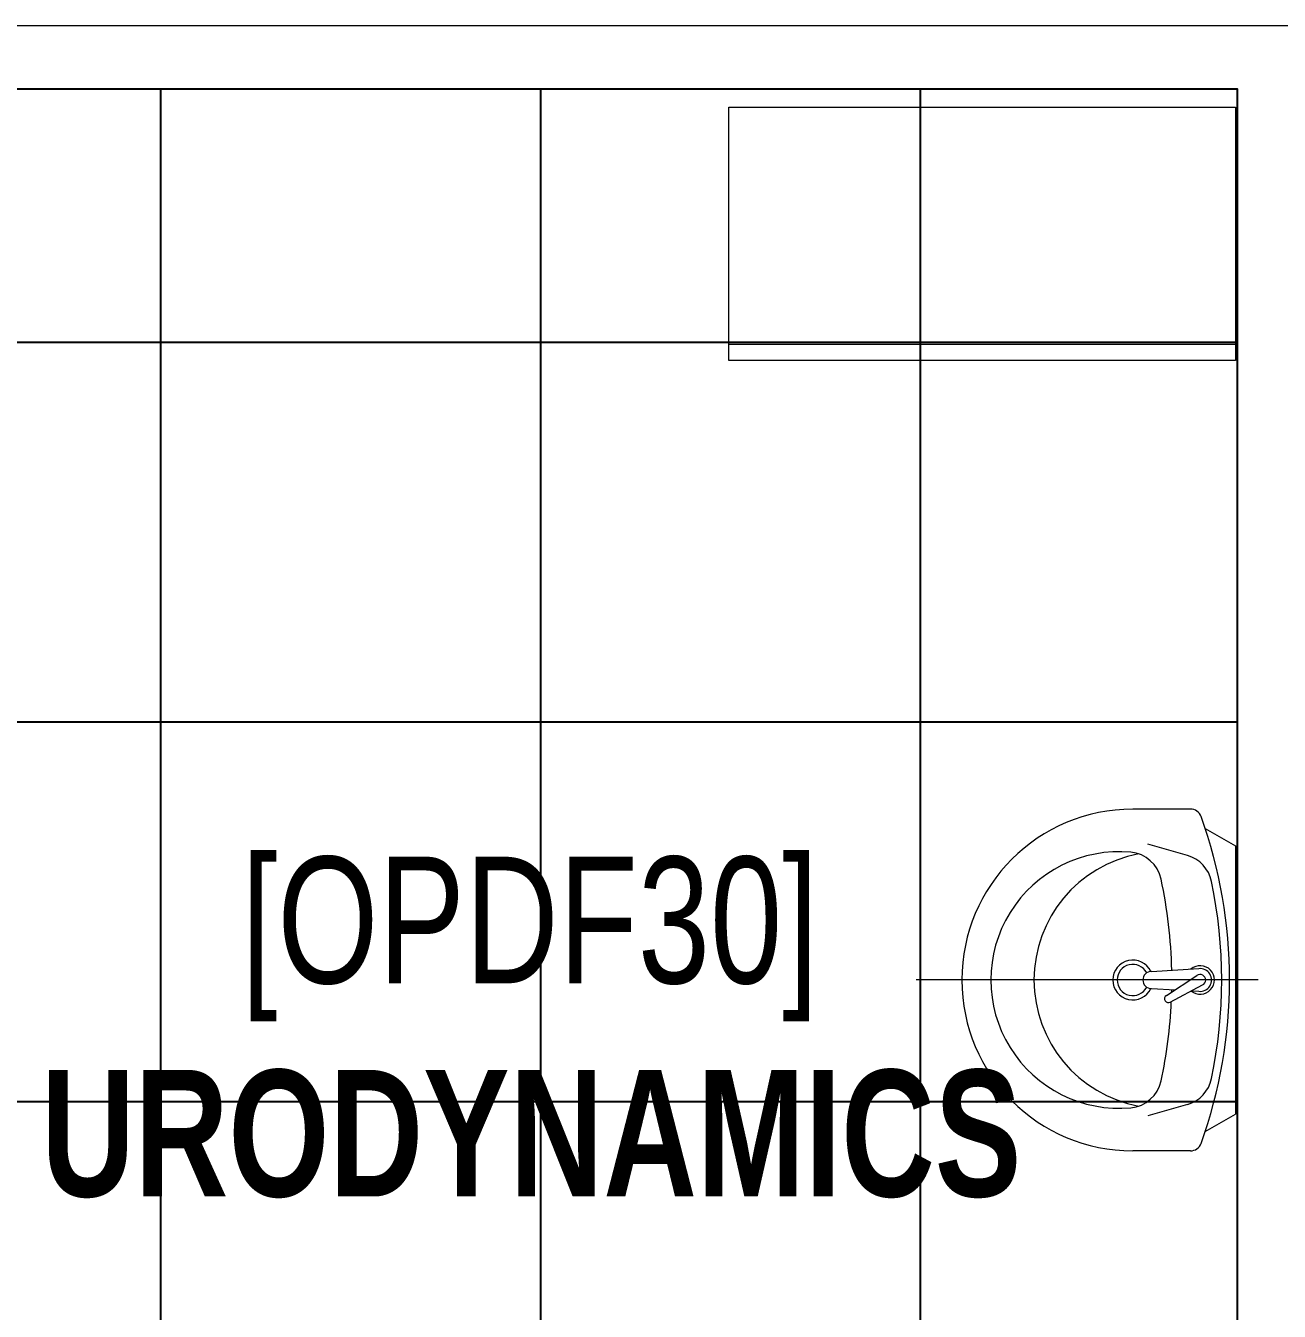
# Model space of a CAD drawing. Extents: x -12260 to 304645, y -29287 to 19916.
# Drawn here: x 36562 to 38543, y -4741 to -2710 of the extents above; entities that cross this region are included whole.
import ezdxf
from ezdxf import colors
from ezdxf.entities.mleader import LeaderData, LeaderLine
from ezdxf.math import Vec2, Vec3

# ---------------------------------------------------------------- set-up
doc = ezdxf.new("R2010")
doc.units = 0
doc.header["$LTSCALE"] = 0.25
doc.linetypes.add('DASHDOT', pattern=[25.4, 12.7, -6.35, 0, -6.35])
for name, color, linetype, lineweight in [('01-First Floor$0$72_EGR_BASE_TEXT', 252, 'Continuous', 5), ('01-First Floor$0$LOADING', 253, 'Continuous', 5), ('01-First Floor$0$SANIT', 250, 'Continuous', 5), ('01-First Floor$0$Walls', 251, 'Continuous', 5), ('E-LITE-CLNG-CNDT', 6, 'DASHDOT', 35), ('T-DATA-TEXT', 2, 'Continuous', 25)]:
    doc.layers.add(name, color=color, linetype=linetype, lineweight=lineweight)
doc.layers.add('01-First Floor$0$FALSE CEILING', color=251, linetype='Continuous')
doc.styles.add('01-First Floor$0$X3G_ENTITY_9EC9', font='swisscl.ttf', dxfattribs={"height": 0.2})
doc.styles.add('01-First Floor$0$X3G_ENTITY_9F38', font='swisscl.ttf', dxfattribs={"height": 0.2})
doc.styles.add('DC_Elc_Romans', font='elc_romans.shx', dxfattribs={"width": 0.7})

# ---------------------------------------------------------------- blocks, each defined once
blk = doc.blocks.new('01-First Floor$0$GF21027-P')
at = {"layer": '01-First Floor$0$LOADING'}
for p, q in [((0.4, 0.4), (-0.4, 0.4)), ((-0.4, 0.4), (-0.4, 0)), ((0.4, 0), (0.4, 0.4)), ((-0.4, 0.025), (0.4, 0.025)), ((-0.4, 0), (0.4, 0))]:
    blk.add_line(p, q, dxfattribs=at)
blk = doc.blocks.new('01-First Floor$0$lav-manta 60')
at = {"layer": '01-First Floor$0$SANIT'}
for p, q in [((0, 0.04), (0, -0.56)), ((-0.2658, -0.0529), (-0.2358, 0)), ((-0.2358, 0), (0.2358, 0)), ((0.2658, -0.0529), (0.2358, 0)), ((-0.015, -0.1473), (-0.0199, -0.064)), ((0.0274, -0.121), (-0.0078, -0.0673)), ((0.0389, -0.1142), (0.0087, -0.0575)), ((0.0191, -0.077), (0.0199, -0.064)), ((-0.3, -0.0789), (-0.3, -0.18)), ((-0.2185, -0.0841), (-0.2383, -0.1537)), ((0.2185, -0.0841), (0.2383, -0.1537)), ((0.3, -0.0789), (0.3, -0.18)), ((0.015, -0.1473), (0.0174, -0.1057))]:
    blk.add_line(p, q, dxfattribs=at)
for centre, radius, start, end in [((0, -0.8557), 0.8457, 70.1771, 109.8229), ((-0.1608, -0.1006), 0.06, 101.8086, 164.0794), ((0, -0.8696), 0.8457, 78.1914, 101.8086), ((0, -0.0617), 0.025, 320.7474, 220.368), ((0, -0.0617), 0.02, 353.2671, 186.682), ((0.1608, -0.1006), 0.06, 15.9206, 78.1914), ((-0.28, -0.0789), 0.02, 109.8229, 180), ((0, -0.0617), 0.00966, 25.4127, 215.9577), ((0.28, -0.0789), 0.02, 0, 70.1771), ((0, -0.9572), 0.8457, 91.1572, 102.0883), ((0, -0.9572), 0.8457, 88.5486, 88.844), ((0, -0.9572), 0.8457, 77.9117, 87.4274), ((-0.1645, -0.189), 0.06, 102.0883, 174.8142), ((0.0332, -0.1176), 0.00666, 210.6852, 30.6852), ((0.1645, -0.189), 0.06, 5.1858, 77.9117), ((0, -0.18), 0.035, 115.3106, 64.6894), ((0, -0.18), 0.0275, 117.1496, 62.8504), ((0, -0.1473), 0.015, 180, 0), ((0, -0.18), 0.3, 180, 0), ((0, -0.1282), 0.2252, 190.6097, 349.3903), ((0, -0.2039), 0.2252, 174.8142, 5.1858)]:
    blk.add_arc(centre, radius, start, end, dxfattribs=at)
blk = doc.blocks.new('01-First Floor')
at = {"layer": '01-First Floor$0$FALSE CEILING', "linetype": 'Continuous'}
for p, q in [((36776, -6810), (36776, -2810)), ((37376, -6810), (37376, -2810)), ((37976, -6810), (37976, -2810)), ((34976, -3210), (38476, -3210)), ((34976, -3810), (38476, -3810)), ((34976, -4410), (38476, -4410))]:
    blk.add_line(p, q, dxfattribs=at)
at = {"layer": '01-First Floor$0$FALSE CEILING'}
blk.add_lwpolyline([(34976, -2810), (38476, -2810), (38476, -6810), (34976, -6810)], close=True, dxfattribs=at)
at = {"layer": '01-First Floor$0$Walls'}
for p, q in [((42876, -2710), (34876, -2710)), ((38476, -2810), (34976, -2810)), ((38476, -2810), (38476, -6810))]:
    blk.add_line(p, q, dxfattribs=at)
at = {"layer": '01-First Floor$0$LOADING', "color": 1, "xscale": -1000, "yscale": 1000, "zscale": 1000, "rotation": 359.9999999790884}
blk.add_blockref('01-First Floor$0$GF21027-P', (38073.2, -3238.8, -0.1), dxfattribs=at)
at = {"layer": '01-First Floor$0$SANIT', "xscale": 900.000000000201, "yscale": 900.000000000201, "zscale": 900.000000000201, "rotation": 270}
blk.add_blockref('01-First Floor$0$lav-manta 60', (38473.2, -4217.9, -0.1), dxfattribs=at)
at = {"layer": '01-First Floor$0$72_EGR_BASE_TEXT', "char_height": 200, "attachment_point": 2}
for s, insert, style in [('[OPDF30]', (37358.7, -4023.1, 0), '01-First Floor$0$X3G_ENTITY_9F38'), ('{\\fSwis721 LtCn BT|b1|i0|c0|p34;URODYNAMICS}', (37361, -4360, 0), '01-First Floor$0$X3G_ENTITY_9EC9')]:
    blk.add_mtext(s, dxfattribs=dict(at, insert=insert, style=style))
blk = doc.blocks.new('DC_Arrow-ArrowEllipse')
at = {"color": 0}
blk.add_ellipse((0, 0), major_axis=(0.4, 0), ratio=0.4, dxfattribs=at)
at = {"color": 0, "ltscale": 0.5}
blk.add_solid([(-1.4, 0.167), (-0.4, 0), (-1.4, -0.167)], dxfattribs=at)

msp = doc.modelspace()

# ---------------------------------------------------------------- block references
at = {"layer": 'E-LITE-CLNG-CNDT'}
msp.add_blockref('01-First Floor', (0, 0), dxfattribs=at)

# ---------------------------------------------------------------- leaders
at = {"layer": 'T-DATA-TEXT'}
ml = msp.add_multileader_mtext('Standard', dxfattribs=at)
ml.set_content('DOWN TO SOUND RACK\\PIN DATA ROOM  ', color=256, style='DC_Elc_Romans')
ml.set_leader_properties(color=45)
ml.build(insert=Vec2(0, 0))
ml.multileader.update_dxf_attribs({"dogleg_length": 2, "arrow_head_size": 200, "scale": 100})
ctx = ml.context
ctx.base_point, ctx.scale, ctx.char_height, ctx.arrow_head_size, ctx.landing_gap_size, ctx.plane_origin = Vec3(21849.7, -2902.8, -0.1), 100, 200, 200, 200, Vec3(30745.4, -726.1, -0.1)
notes = []
notes.append((ctx, [(0, (1, 1, 0), (21649.7, -2902.8, -0.1), (1, 0), 200, [(0, [(20974.2, -2758.5, -0.1)], 0, [])])]))
ctx.mtext.insert, ctx.mtext.width, ctx.mtext.flow_direction = Vec3(22049.7, -2802.8, -0.1), 2820.295, 5
ml = msp.add_multileader_mtext('Standard', dxfattribs=at)
ml.set_content('LINE 9 TO SOUND RACK\\PIN DATA ROOM  ', color=256, style='DC_Elc_Romans')
ml.set_leader_properties(color=45)
ml.set_arrow_properties(name='DC_Arrow-ArrowEllipse')
ml.build(insert=Vec2(0, 0))
ml.multileader.update_dxf_attribs({"dogleg_length": 2, "arrow_head_size": 200, "scale": 100})
ctx = ml.context
ctx.base_point, ctx.scale, ctx.char_height, ctx.arrow_head_size, ctx.landing_gap_size, ctx.plane_origin = Vec3(16665.2, -4318.2), 100, 200, 200, 200, Vec3(27116.8, 2558.3)
notes.append((ctx, [(0, (1, 1, 0), (16465.2, -4318.2), (1, 0), 200, [(0, [(15276, -3169)], 0, [])])]))
ctx.mtext.insert, ctx.mtext.width, ctx.mtext.flow_direction = Vec3(16865.2, -4218.2), 2820.295, 5
ml = msp.add_multileader_mtext('Standard', dxfattribs=at)
ml.set_content('LINE 6 TO SOUND RACK\\PIN DATA ROOM  ', color=256, style='DC_Elc_Romans')
ml.set_leader_properties(color=45)
ml.set_arrow_properties(name='DC_Arrow-ArrowEllipse')
ml.build(insert=Vec2(0, 0))
ml.multileader.update_dxf_attribs({"dogleg_length": 2, "arrow_head_size": 200, "scale": 100})
ctx = ml.context
ctx.base_point, ctx.scale, ctx.char_height, ctx.arrow_head_size, ctx.landing_gap_size, ctx.plane_origin = Vec3(506.2, -4605.2), 100, 200, 200, 200, Vec3(14018.9, -846.1)
notes.append((ctx, [(1, (1, 1, 0), (3686.2, -4605.2), (-1, 0), 200, [(0, [(4115.9, -5627.2)], 0, [])])]))
ctx.mtext.insert, ctx.mtext.width, ctx.mtext.flow_direction = Vec3(706.2, -4505.2), 2820.295, 5
for ctx, leaders in notes:
    for number, flags, end, landing, length, lines in leaders:
        leader = LeaderData()
        leader.index, (leader.has_last_leader_line, leader.has_dogleg_vector, leader.attachment_direction) = number, flags
        leader.last_leader_point, leader.dogleg_vector, leader.dogleg_length = Vec3(end), Vec3(landing), length
        for number, points, colour, breaks in lines:
            line = LeaderLine()
            line.index, line.vertices, line.color, line.breaks = number, Vec3.list(points), colors.encode_raw_color(colour), breaks
            leader.lines.append(line)
        ctx.leaders.append(leader)

doc.saveas('drawing.dxf')
